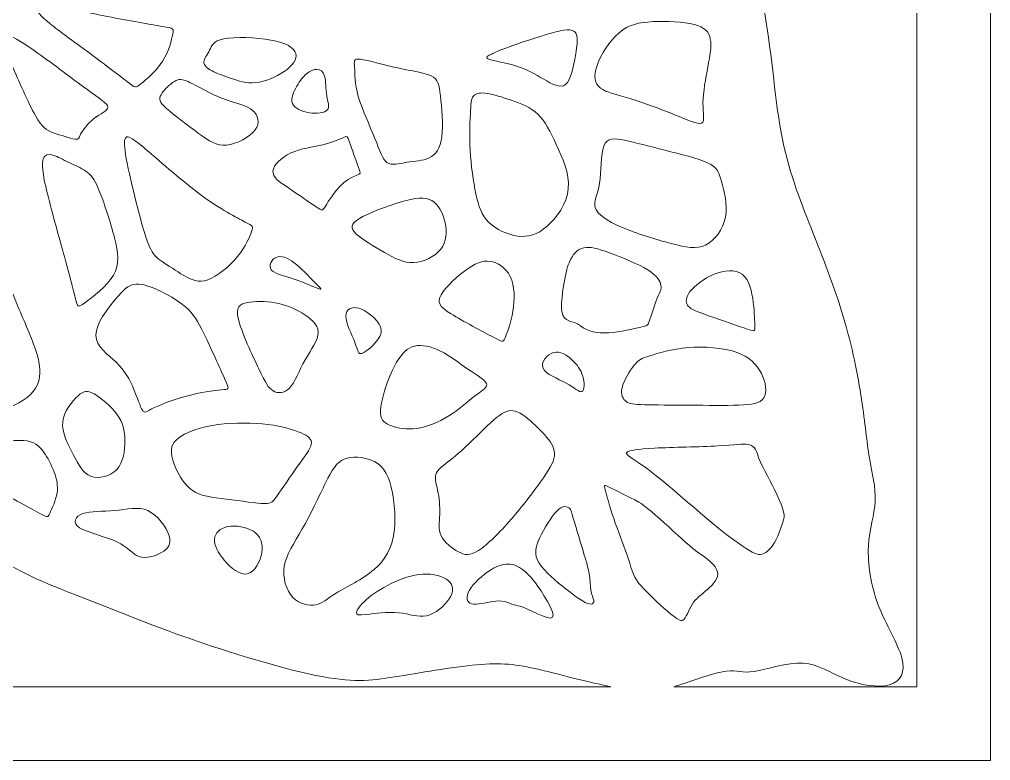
# Model space of a CAD drawing. Header units: millimetres. Extents: x -103 to 197, y -534 to 498.
# Drawn here: x 0.1 to 196.9, y -533.9 to -383.8 of the extents above; entities that cross this region are included whole.
import ezdxf

# ---------------------------------------------------------------- set-up
doc = ezdxf.new("R2010")
doc.units = ezdxf.units.MM
doc.header["$MEASUREMENT"] = 0
doc.layers.add('layer 1', color=7, linetype='Continuous')

msp = doc.modelspace()

# ---------------------------------------------------------------- linework, layer by layer
at = {"layer": 'layer 1', "color": 250, "lineweight": 20}
for points, knots in [([(-103.1085, -233.8631), (-103.1085, -233.8631), (196.8915, -233.8631), (196.8915, -233.8631), (196.8915, -233.8631), (196.8915, -233.8631), (196.8915, -533.8631), (196.8915, -533.8631), (196.8915, -533.8631), (196.8915, -533.8631), (-103.1085, -533.8631), (-103.1085, -533.8631), (-103.1085, -533.8631), (-103.1085, -533.8631), (-103.1085, -233.8631), (-103.1085, -233.8631)], [0, 0, 0, 0, 0.2, 0.2, 0.2, 0.2, 0.4, 0.4, 0.4, 0.4, 0.6, 0.6, 0.6, 0.6, 1, 1, 1, 1]), ([(33.1493, -248.8207), (34.5393, -249.2681), (35.8321, -249.8093), (37.1175, -250.5752), (37.1175, -250.5752), (39.9931, -252.2885), (42.8322, -255.1255), (45.3664, -257.464), (45.3664, -257.464), (47.9007, -259.8023), (50.1301, -261.6424), (54.6725, -264.1821), (54.6725, -264.1821), (59.215, -266.7218), (66.0702, -269.9615), (74.4616, -275.5881), (74.4616, -275.5881), (82.8528, -281.2151), (92.7799, -289.2289), (99.3952, -296.9964), (99.3952, -296.9964), (106.0107, -304.7636), (109.3144, -312.284), (111.592, -318.2977), (111.592, -318.2977), (113.8696, -324.3116), (115.1212, -328.8185), (117.3194, -332.3358), (117.3194, -332.3358), (119.5178, -335.8529), (122.6625, -338.3802), (127.0103, -341.6448), (127.0103, -341.6448), (131.3582, -344.9095), (136.909, -348.9117), (141.2881, -355.4977), (141.2881, -355.4977), (145.6675, -362.0837), (148.8754, -371.2536), (150.7206, -380.4995), (150.7206, -380.4995), (152.5661, -389.7455), (153.0489, -399.0676), (154.4498, -406.6526), (154.4498, -406.6526), (155.8505, -414.2375), (158.1696, -420.0853), (160.5236, -426.0216), (160.5236, -426.0216), (162.8778, -431.9579), (165.267, -437.9828), (167.0514, -443.9685), (167.0514, -443.9685), (168.8357, -449.954), (170.0152, -455.9003), (170.7557, -460.7389), (170.7557, -460.7389), (171.4962, -465.5777), (171.7972, -469.3089), (172.3339, -472.5532), (172.3339, -472.5532), (172.8706, -475.7974), (173.6426, -478.5549), (173.5102, -481.3281), (173.5102, -481.3281), (173.378, -484.1011), (172.3414, -486.8899), (172.1435, -490.4435), (172.1435, -490.4435), (171.946, -493.9971), (172.5869, -498.3154), (174.1385, -502.3633), (174.1385, -502.3633), (175.6904, -506.4112), (178.1524, -510.1889), (178.9127, -513.0514), (178.9127, -513.0514), (179.6729, -515.914), (178.7312, -517.8615), (176.4226, -518.5233), (176.4226, -518.5233), (174.1138, -519.1855), (170.4385, -518.5617), (167.4391, -517.3467), (167.4391, -517.3467), (164.4396, -516.1314), (162.1163, -514.3244), (158.8866, -514.1496), (158.8866, -514.1496), (155.6569, -513.9749), (151.5212, -515.432), (148.9957, -515.8171), (148.9957, -515.8171), (146.4701, -516.202), (145.5548, -515.5147), (143.4051, -515.7672), (143.4051, -515.7672), (141.2557, -516.0197), (137.8717, -517.212), (134.7993, -518.244), (134.7993, -518.244), (134.1033, -518.4778), (133.4233, -518.7033), (132.729, -518.9055), (132.729, -518.9055), (132.729, -518.9055), (181.9339, -518.9055), (181.9339, -518.9055), (181.9339, -518.9055), (181.9339, -518.9055), (181.9339, -248.8207), (181.9339, -248.8207), (181.9339, -248.8207), (181.9339, -248.8207), (33.1493, -248.8207), (33.1493, -248.8207)], [0, 0, 0, 0, 0.03333333, 0.03333333, 0.03333333, 0.03333333, 0.06666667, 0.06666667, 0.06666667, 0.06666667, 0.1, 0.1, 0.1, 0.1, 0.13333333, 0.13333333, 0.13333333, 0.13333333, 0.16666667, 0.16666667, 0.16666667, 0.16666667, 0.2, 0.2, 0.2, 0.2, 0.23333333, 0.23333333, 0.23333333, 0.23333333, 0.26666667, 0.26666667, 0.26666667, 0.26666667, 0.3, 0.3, 0.3, 0.3, 0.33333333, 0.33333333, 0.33333333, 0.33333333, 0.36666667, 0.36666667, 0.36666667, 0.36666667, 0.4, 0.4, 0.4, 0.4, 0.43333333, 0.43333333, 0.43333333, 0.43333333, 0.46666667, 0.46666667, 0.46666667, 0.46666667, 0.5, 0.5, 0.5, 0.5, 0.53333333, 0.53333333, 0.53333333, 0.53333333, 0.56666667, 0.56666667, 0.56666667, 0.56666667, 0.6, 0.6, 0.6, 0.6, 0.63333333, 0.63333333, 0.63333333, 0.63333333, 0.66666667, 0.66666667, 0.66666667, 0.66666667, 0.7, 0.7, 0.7, 0.7, 0.73333333, 0.73333333, 0.73333333, 0.73333333, 0.76666667, 0.76666667, 0.76666667, 0.76666667, 0.8, 0.8, 0.8, 0.8, 0.83333333, 0.83333333, 0.83333333, 0.83333333, 0.86666667, 0.86666667, 0.86666667, 0.86666667, 0.9, 0.9, 0.9, 0.9, 0.93333333, 0.93333333, 0.93333333, 0.93333333, 1, 1, 1, 1]), ([(6.3075, -384.6518), (8.1675, -386.1677), (10.8432, -388.0523), (13.8738, -390.2916), (13.8738, -390.2916), (16.9044, -392.5309), (20.29, -395.125), (21.9826, -396.4219), (21.9826, -396.4219), (23.6753, -397.7189), (23.6753, -397.7189), (24.7216, -396.8454), (24.7216, -396.8454), (25.7679, -395.9718), (27.8604, -394.2247), (29.1487, -392.2056), (29.1487, -392.2056), (30.4371, -390.1863), (30.9212, -387.8951), (31.1632, -386.7494), (31.1632, -386.7494), (31.4052, -385.604), (31.4052, -385.604), (29.0802, -385.2114), (29.0802, -385.2114), (26.7552, -384.8188), (22.105, -384.0337), (18.0012, -383.2076), (18.0012, -383.2076), (13.8973, -382.3816), (10.3396, -381.5144), (7.8238, -381.1134), (7.8238, -381.1134), (5.3079, -380.7123), (3.8339, -380.7773), (3.6189, -381.3833), (3.6189, -381.3833), (3.4038, -381.9893), (4.4478, -383.136), (6.3075, -384.6518)], [0, 0, 0, 0, 0.09090909, 0.09090909, 0.09090909, 0.09090909, 0.18181818, 0.18181818, 0.18181818, 0.18181818, 0.27272727, 0.27272727, 0.27272727, 0.27272727, 0.36363636, 0.36363636, 0.36363636, 0.36363636, 0.45454545, 0.45454545, 0.45454545, 0.45454545, 0.54545455, 0.54545455, 0.54545455, 0.54545455, 0.63636364, 0.63636364, 0.63636364, 0.63636364, 0.72727273, 0.72727273, 0.72727273, 0.72727273, 0.81818182, 0.81818182, 0.81818182, 0.81818182, 1, 1, 1, 1]), ([(99.194, -389.4), (101.3706, -388.6078), (105.1951, -387.3107), (107.8736, -386.5688), (107.8736, -386.5688), (110.5524, -385.8269), (112.0852, -385.6403), (112.7333, -386.3965), (112.7333, -386.3965), (113.3813, -387.1528), (113.1446, -388.8519), (112.769, -391.0796), (112.769, -391.0796), (112.3937, -393.3073), (111.8797, -396.0634), (110.7866, -396.9534), (110.7866, -396.9534), (109.6933, -397.8436), (108.0207, -396.8677), (106.3481, -395.8919), (106.3481, -395.8919), (104.6756, -394.9159), (103.003, -393.9401), (100.8574, -393.257), (100.8574, -393.257), (98.7119, -392.5741), (96.0932, -392.1841), (95.1982, -391.8178), (95.1982, -391.8178), (94.3029, -391.4515), (95.1315, -391.1091), (95.8101, -390.7943), (95.8101, -390.7943), (96.4888, -390.4795), (97.0174, -390.1922), (99.194, -389.4)], [0, 0, 0, 0, 0.1, 0.1, 0.1, 0.1, 0.2, 0.2, 0.2, 0.2, 0.3, 0.3, 0.3, 0.3, 0.4, 0.4, 0.4, 0.4, 0.5, 0.5, 0.5, 0.5, 0.6, 0.6, 0.6, 0.6, 0.7, 0.7, 0.7, 0.7, 0.8, 0.8, 0.8, 0.8, 1, 1, 1, 1]), ([(121.6033, -386.4774), (119.6578, -388.1222), (117.8929, -390.9657), (117.1417, -393.1237), (117.1417, -393.1237), (116.3906, -395.2818), (116.6533, -396.7546), (117.8238, -397.6801), (117.8238, -397.6801), (118.9942, -398.6057), (121.0726, -398.9842), (123.8436, -399.8256), (123.8436, -399.8256), (126.6143, -400.6668), (130.0776, -401.9712), (132.8187, -403.0754), (132.8187, -403.0754), (135.56, -404.1796), (137.5791, -405.0839), (138.3369, -404.7664), (138.3369, -404.7664), (139.0948, -404.4489), (138.5915, -402.9096), (138.6116, -400.7314), (138.6116, -400.7314), (138.6317, -398.5532), (139.1751, -395.7362), (139.6093, -393.3868), (139.6093, -393.3868), (140.0435, -391.0375), (140.3687, -389.1557), (140.1001, -387.7356), (140.1001, -387.7356), (139.8315, -386.3155), (138.9694, -385.3571), (136.8207, -384.8013), (136.8207, -384.8013), (134.6721, -384.2458), (131.2368, -384.0928), (128.456, -384.2396), (128.456, -384.2396), (125.6754, -384.3863), (123.5491, -384.8324), (121.6033, -386.4774)], [0, 0, 0, 0, 0.08333333, 0.08333333, 0.08333333, 0.08333333, 0.16666667, 0.16666667, 0.16666667, 0.16666667, 0.25, 0.25, 0.25, 0.25, 0.33333333, 0.33333333, 0.33333333, 0.33333333, 0.41666667, 0.41666667, 0.41666667, 0.41666667, 0.5, 0.5, 0.5, 0.5, 0.58333333, 0.58333333, 0.58333333, 0.58333333, 0.66666667, 0.66666667, 0.66666667, 0.66666667, 0.75, 0.75, 0.75, 0.75, 0.83333333, 0.83333333, 0.83333333, 0.83333333, 1, 1, 1, 1]), ([(-1.3672, -393.0738), (-0.1667, -396.0337), (1.9011, -400.7076), (3.34, -403.2555), (3.34, -403.2555), (4.7788, -405.8032), (5.5886, -406.2247), (6.9975, -406.7381), (6.9975, -406.7381), (8.4064, -407.2514), (10.4139, -407.8569), (11.3327, -408.0127), (11.3327, -408.0127), (12.2517, -408.1686), (12.0817, -407.8751), (12.5025, -407.0453), (12.5025, -407.0453), (12.9234, -406.2153), (13.935, -404.8491), (15.2074, -403.8705), (15.2074, -403.8705), (16.4798, -402.8921), (18.0132, -402.3013), (18.0081, -401.5457), (18.0081, -401.5457), (18.0031, -400.7901), (16.4598, -399.8697), (13.6842, -397.8686), (13.6842, -397.8686), (10.9089, -395.8676), (6.9014, -392.7859), (3.9148, -390.6572), (3.9148, -390.6572), (0.9282, -388.5286), (-1.0377, -387.3532), (-2.0593, -387.0063), (-2.0593, -387.0063), (-3.0807, -386.6593), (-3.1576, -387.1408), (-3.0293, -388.0045), (-3.0293, -388.0045), (-2.9012, -388.8682), (-2.5677, -390.1139), (-1.3672, -393.0738)], [0, 0, 0, 0, 0.08333333, 0.08333333, 0.08333333, 0.08333333, 0.16666667, 0.16666667, 0.16666667, 0.16666667, 0.25, 0.25, 0.25, 0.25, 0.33333333, 0.33333333, 0.33333333, 0.33333333, 0.41666667, 0.41666667, 0.41666667, 0.41666667, 0.5, 0.5, 0.5, 0.5, 0.58333333, 0.58333333, 0.58333333, 0.58333333, 0.66666667, 0.66666667, 0.66666667, 0.66666667, 0.75, 0.75, 0.75, 0.75, 0.83333333, 0.83333333, 0.83333333, 0.83333333, 1, 1, 1, 1]), ([(41.5383, -387.7263), (43.7761, -387.2912), (48.051, -387.4005), (51.0572, -387.9571), (51.0572, -387.9571), (54.0633, -388.5136), (55.8002, -389.5173), (56.1307, -390.6884), (56.1307, -390.6884), (56.4613, -391.8594), (55.3851, -393.1979), (53.7454, -394.331), (53.7454, -394.331), (52.1057, -395.4642), (49.9026, -396.3919), (47.9969, -396.5838), (47.9969, -396.5838), (46.091, -396.7757), (44.4825, -396.2315), (42.9944, -395.7208), (42.9944, -395.7208), (41.5065, -395.2101), (40.1386, -394.7326), (39.1262, -394.2059), (39.1262, -394.2059), (38.1138, -393.679), (37.4568, -393.1027), (37.4782, -392.4135), (37.4782, -392.4135), (37.4994, -391.7244), (38.1992, -390.9224), (38.6493, -390.0317), (38.6493, -390.0317), (39.0997, -389.1409), (39.3004, -388.1613), (41.5383, -387.7263)], [0, 0, 0, 0, 0.1, 0.1, 0.1, 0.1, 0.2, 0.2, 0.2, 0.2, 0.3, 0.3, 0.3, 0.3, 0.4, 0.4, 0.4, 0.4, 0.5, 0.5, 0.5, 0.5, 0.6, 0.6, 0.6, 0.6, 0.7, 0.7, 0.7, 0.7, 0.8, 0.8, 0.8, 0.8, 1, 1, 1, 1]), ([(68.7582, -399.3668), (69.5098, -402.0051), (71.0974, -405.3335), (72.1311, -407.8725), (72.1311, -407.8725), (73.1648, -410.4115), (73.6444, -412.1613), (74.6214, -412.8016), (74.6214, -412.8016), (75.5985, -413.4418), (77.073, -412.9727), (78.6353, -412.7252), (78.6353, -412.7252), (80.1976, -412.4777), (81.8479, -412.4517), (83.1491, -411.8165), (83.1491, -411.8165), (84.4507, -411.181), (85.4035, -409.9366), (85.7085, -407.5317), (85.7085, -407.5317), (86.0136, -405.1269), (85.6711, -401.5617), (85.4007, -399.2586), (85.4007, -399.2586), (85.1301, -396.9557), (84.9317, -395.9148), (83.5641, -395.2353), (83.5641, -395.2353), (82.1966, -394.5559), (79.6601, -394.2379), (76.7864, -393.6095), (76.7864, -393.6095), (73.9124, -392.9811), (70.7014, -392.0425), (69.2099, -391.8611), (69.2099, -391.8611), (67.7185, -391.6798), (67.9469, -392.2557), (68.019, -393.5178), (68.019, -393.5178), (68.091, -394.7799), (68.0065, -396.7284), (68.7582, -399.3668)], [0, 0, 0, 0, 0.08333333, 0.08333333, 0.08333333, 0.08333333, 0.16666667, 0.16666667, 0.16666667, 0.16666667, 0.25, 0.25, 0.25, 0.25, 0.33333333, 0.33333333, 0.33333333, 0.33333333, 0.41666667, 0.41666667, 0.41666667, 0.41666667, 0.5, 0.5, 0.5, 0.5, 0.58333333, 0.58333333, 0.58333333, 0.58333333, 0.66666667, 0.66666667, 0.66666667, 0.66666667, 0.75, 0.75, 0.75, 0.75, 0.83333333, 0.83333333, 0.83333333, 0.83333333, 1, 1, 1, 1]), ([(61.9495, -395.2651), (62.2257, -396.2659), (62.1623, -397.9292), (62.3633, -399.2468), (62.3633, -399.2468), (62.5645, -400.5644), (63.0303, -401.5364), (62.485, -402.1199), (62.485, -402.1199), (61.9396, -402.7033), (60.3832, -402.8982), (58.8624, -402.6767), (58.8624, -402.6767), (57.3419, -402.4551), (55.8569, -401.8172), (55.441, -400.8023), (55.441, -400.8023), (55.0253, -399.7876), (55.6787, -398.3962), (56.3228, -397.2855), (56.3228, -397.2855), (56.9672, -396.1748), (57.6023, -395.3451), (58.287, -394.7758), (58.287, -394.7758), (58.9718, -394.2063), (59.7063, -393.897), (60.3815, -393.9116), (60.3815, -393.9116), (61.0569, -393.926), (61.673, -394.2644), (61.9495, -395.2651)], [0, 0, 0, 0, 0.11111111, 0.11111111, 0.11111111, 0.11111111, 0.22222222, 0.22222222, 0.22222222, 0.22222222, 0.33333333, 0.33333333, 0.33333333, 0.33333333, 0.44444444, 0.44444444, 0.44444444, 0.44444444, 0.55555556, 0.55555556, 0.55555556, 0.55555556, 0.66666667, 0.66666667, 0.66666667, 0.66666667, 0.77777778, 0.77777778, 0.77777778, 0.77777778, 1, 1, 1, 1]), ([(38.5224, -398.5588), (37.0171, -397.8017), (35.4266, -396.8979), (34.288, -396.3904), (34.288, -396.3904), (33.1492, -395.8826), (32.4623, -395.7712), (31.5073, -396.335), (31.5073, -396.335), (30.5524, -396.8986), (29.3298, -398.1373), (28.8001, -399.0309), (28.8001, -399.0309), (28.2707, -399.9243), (28.4344, -400.4725), (29.9303, -401.8134), (29.9303, -401.8134), (31.4264, -403.1545), (34.2544, -405.2885), (36.402, -406.8543), (36.402, -406.8543), (38.5496, -408.4201), (40.0166, -409.4181), (42.0809, -409.2208), (42.0809, -409.2208), (44.1453, -409.0236), (46.807, -407.6313), (47.8862, -406.1655), (47.8862, -406.1655), (48.9656, -404.6997), (48.4622, -403.1603), (47.3622, -402.2099), (47.3622, -402.2099), (46.2621, -401.2595), (44.5654, -400.8979), (43.0067, -400.4121), (43.0067, -400.4121), (41.4482, -399.9263), (40.0277, -399.3159), (38.5224, -398.5588)], [0, 0, 0, 0, 0.09090909, 0.09090909, 0.09090909, 0.09090909, 0.18181818, 0.18181818, 0.18181818, 0.18181818, 0.27272727, 0.27272727, 0.27272727, 0.27272727, 0.36363636, 0.36363636, 0.36363636, 0.36363636, 0.45454545, 0.45454545, 0.45454545, 0.45454545, 0.54545455, 0.54545455, 0.54545455, 0.54545455, 0.63636364, 0.63636364, 0.63636364, 0.63636364, 0.72727273, 0.72727273, 0.72727273, 0.72727273, 0.81818182, 0.81818182, 0.81818182, 0.81818182, 1, 1, 1, 1]), ([(91.5161, -402.2539), (91.4055, -404.1359), (91.267, -407.1636), (91.4338, -410.2858), (91.4338, -410.2858), (91.6007, -413.408), (92.0727, -416.6246), (92.613, -419.1354), (92.613, -419.1354), (93.1535, -421.6461), (93.7622, -423.4514), (95.2139, -424.8838), (95.2139, -424.8838), (96.6658, -426.3161), (98.9608, -427.3755), (101.051, -427.649), (101.051, -427.649), (103.1413, -427.9222), (105.0269, -427.4093), (107.0019, -425.7035), (107.0019, -425.7035), (108.977, -423.9978), (111.0414, -421.0994), (111.3297, -418.0441), (111.3297, -418.0441), (111.618, -414.9887), (110.13, -411.7768), (108.8938, -409.1323), (108.8938, -409.1323), (107.6576, -406.4879), (106.6736, -404.4112), (105.1745, -402.9955), (105.1745, -402.9955), (103.6757, -401.5796), (101.6624, -400.8248), (99.7957, -400.1696), (99.7957, -400.1696), (97.929, -399.5146), (96.2091, -398.9594), (94.8997, -398.7643), (94.8997, -398.7643), (93.5902, -398.5693), (92.6917, -398.7345), (92.2008, -399.1852), (92.2008, -399.1852), (91.7101, -399.6359), (91.6269, -400.372), (91.5161, -402.2539)], [0, 0, 0, 0, 0.07692308, 0.07692308, 0.07692308, 0.07692308, 0.15384615, 0.15384615, 0.15384615, 0.15384615, 0.23076923, 0.23076923, 0.23076923, 0.23076923, 0.30769231, 0.30769231, 0.30769231, 0.30769231, 0.38461538, 0.38461538, 0.38461538, 0.38461538, 0.46153846, 0.46153846, 0.46153846, 0.46153846, 0.53846154, 0.53846154, 0.53846154, 0.53846154, 0.61538462, 0.61538462, 0.61538462, 0.61538462, 0.69230769, 0.69230769, 0.69230769, 0.69230769, 0.76923077, 0.76923077, 0.76923077, 0.76923077, 0.84615385, 0.84615385, 0.84615385, 0.84615385, 1, 1, 1, 1]), ([(25.2163, -409.6595), (27.9209, -411.8875), (32.6904, -416.2154), (36.7507, -419.2279), (36.7507, -419.2279), (40.811, -422.2404), (44.1622, -423.9376), (45.8468, -424.8083), (45.8468, -424.8083), (47.5311, -425.6791), (47.5487, -425.7234), (47.1512, -426.7471), (47.1512, -426.7471), (46.7535, -427.7707), (45.9411, -429.7738), (44.3033, -431.7897), (44.3033, -431.7897), (42.6656, -433.8058), (40.2028, -435.8349), (38.2759, -436.5138), (38.2759, -436.5138), (36.3488, -437.1928), (34.958, -436.5217), (33.4235, -435.6233), (33.4235, -435.6233), (31.8888, -434.7251), (30.2105, -433.5996), (29.0368, -432.8014), (29.0368, -432.8014), (27.8633, -432.0032), (27.1942, -431.532), (26.4182, -429.7101), (26.4182, -429.7101), (25.6422, -427.8881), (24.759, -424.7155), (23.8996, -421.3324), (23.8996, -421.3324), (23.0402, -417.9494), (22.2043, -414.356), (21.7636, -411.9616), (21.7636, -411.9616), (21.323, -409.5671), (21.2774, -408.3714), (21.5745, -407.8374), (21.5745, -407.8374), (21.8716, -407.3036), (22.5115, -407.4315), (25.2163, -409.6595)], [0, 0, 0, 0, 0.07692308, 0.07692308, 0.07692308, 0.07692308, 0.15384615, 0.15384615, 0.15384615, 0.15384615, 0.23076923, 0.23076923, 0.23076923, 0.23076923, 0.30769231, 0.30769231, 0.30769231, 0.30769231, 0.38461538, 0.38461538, 0.38461538, 0.38461538, 0.46153846, 0.46153846, 0.46153846, 0.46153846, 0.53846154, 0.53846154, 0.53846154, 0.53846154, 0.61538462, 0.61538462, 0.61538462, 0.61538462, 0.69230769, 0.69230769, 0.69230769, 0.69230769, 0.76923077, 0.76923077, 0.76923077, 0.76923077, 0.84615385, 0.84615385, 0.84615385, 0.84615385, 1, 1, 1, 1]), ([(55.1124, -410.8143), (57.1101, -409.9086), (59.5767, -409.6453), (61.5593, -409.174), (61.5593, -409.174), (63.5417, -408.7027), (65.0401, -408.0233), (65.7891, -407.6836), (65.7891, -407.6836), (66.5381, -407.3439), (66.5381, -407.3439), (66.9919, -408.6231), (66.9919, -408.6231), (67.4457, -409.9022), (68.3528, -412.4603), (68.8065, -413.7395), (68.8065, -413.7395), (69.2602, -415.0187), (69.2602, -415.0187), (68.5876, -415.281), (68.5876, -415.281), (67.915, -415.5433), (66.5695, -416.0677), (65.2763, -417.3314), (65.2763, -417.3314), (63.9828, -418.595), (62.7415, -420.5976), (62.1209, -421.5989), (62.1209, -421.5989), (61.5003, -422.6002), (61.5003, -422.6002), (60.2534, -421.752), (60.2534, -421.752), (59.0064, -420.9039), (56.5125, -419.2075), (54.6053, -417.9103), (54.6053, -417.9103), (52.6984, -416.6131), (51.3779, -415.7152), (51.4822, -414.4919), (51.4822, -414.4919), (51.5863, -413.2686), (53.115, -411.7203), (55.1124, -410.8143)], [0, 0, 0, 0, 0.08333333, 0.08333333, 0.08333333, 0.08333333, 0.16666667, 0.16666667, 0.16666667, 0.16666667, 0.25, 0.25, 0.25, 0.25, 0.33333333, 0.33333333, 0.33333333, 0.33333333, 0.41666667, 0.41666667, 0.41666667, 0.41666667, 0.5, 0.5, 0.5, 0.5, 0.58333333, 0.58333333, 0.58333333, 0.58333333, 0.66666667, 0.66666667, 0.66666667, 0.66666667, 0.75, 0.75, 0.75, 0.75, 0.83333333, 0.83333333, 0.83333333, 0.83333333, 1, 1, 1, 1]), ([(118.5417, -409.4187), (117.8997, -411.1091), (118.0485, -414.5911), (117.6552, -416.9765), (117.6552, -416.9765), (117.2621, -419.3619), (116.327, -420.6508), (116.7894, -421.9519), (116.7894, -421.9519), (117.2517, -423.2532), (119.112, -424.5669), (122.0819, -425.8431), (122.0819, -425.8431), (125.0519, -427.1191), (129.1319, -428.3575), (132.1876, -429.1743), (132.1876, -429.1743), (135.2433, -429.9911), (137.2748, -430.3861), (139.1372, -429.4773), (139.1372, -429.4773), (140.9998, -428.5686), (142.6935, -426.3563), (143.169, -423.8408), (143.169, -423.8408), (143.6447, -421.3254), (142.9021, -418.5072), (142.3609, -416.6024), (142.3609, -416.6024), (141.8199, -414.6977), (141.4803, -413.7065), (139.5406, -412.7996), (139.5406, -412.7996), (137.6008, -411.8925), (134.0605, -411.0698), (130.8788, -410.2723), (130.8788, -410.2723), (127.6968, -409.4747), (124.8729, -408.7025), (122.7445, -408.266), (122.7445, -408.266), (120.6164, -407.8293), (119.1837, -407.7283), (118.5417, -409.4187)], [0, 0, 0, 0, 0.08333333, 0.08333333, 0.08333333, 0.08333333, 0.16666667, 0.16666667, 0.16666667, 0.16666667, 0.25, 0.25, 0.25, 0.25, 0.33333333, 0.33333333, 0.33333333, 0.33333333, 0.41666667, 0.41666667, 0.41666667, 0.41666667, 0.5, 0.5, 0.5, 0.5, 0.58333333, 0.58333333, 0.58333333, 0.58333333, 0.66666667, 0.66666667, 0.66666667, 0.66666667, 0.75, 0.75, 0.75, 0.75, 0.83333333, 0.83333333, 0.83333333, 0.83333333, 1, 1, 1, 1]), ([(5.1489, -416.3263), (5.7794, -419.5374), (7.3003, -424.8587), (8.5811, -429.5069), (8.5811, -429.5069), (9.862, -434.1552), (10.9029, -438.1307), (11.4086, -440.1489), (11.4086, -440.1489), (11.9144, -442.167), (11.8849, -442.2279), (13.3599, -441.1526), (13.3599, -441.1526), (14.8353, -440.0775), (17.815, -437.8662), (19.1418, -435.6063), (19.1418, -435.6063), (20.4685, -433.3464), (20.1422, -431.0378), (19.3675, -428.0038), (19.3675, -428.0038), (18.5929, -424.9695), (17.3697, -421.2097), (16.4299, -418.8396), (16.4299, -418.8396), (15.4898, -416.4695), (14.8333, -415.4891), (13.9005, -414.7574), (13.9005, -414.7574), (12.9676, -414.0259), (11.7584, -413.5432), (10.5698, -412.9773), (10.5698, -412.9773), (9.3814, -412.4115), (8.2135, -411.7627), (7.2948, -411.4047), (7.2948, -411.4047), (6.3762, -411.0468), (5.7069, -410.9796), (5.2424, -411.4968), (5.2424, -411.4968), (4.7779, -412.0138), (4.5183, -413.1152), (5.1489, -416.3263)], [0, 0, 0, 0, 0.08333333, 0.08333333, 0.08333333, 0.08333333, 0.16666667, 0.16666667, 0.16666667, 0.16666667, 0.25, 0.25, 0.25, 0.25, 0.33333333, 0.33333333, 0.33333333, 0.33333333, 0.41666667, 0.41666667, 0.41666667, 0.41666667, 0.5, 0.5, 0.5, 0.5, 0.58333333, 0.58333333, 0.58333333, 0.58333333, 0.66666667, 0.66666667, 0.66666667, 0.66666667, 0.75, 0.75, 0.75, 0.75, 0.83333333, 0.83333333, 0.83333333, 0.83333333, 1, 1, 1, 1]), ([(69.027, -424.0882), (70.9132, -422.9692), (74.6378, -421.5558), (77.4723, -420.7339), (77.4723, -420.7339), (80.3066, -419.912), (82.2507, -419.6814), (83.6621, -420.4715), (83.6621, -420.4715), (85.0734, -421.2617), (85.9524, -423.0728), (86.3495, -424.9524), (86.3495, -424.9524), (86.7468, -426.8321), (86.6623, -428.7805), (85.4743, -430.3098), (85.4743, -430.3098), (84.2865, -431.8392), (81.9951, -432.9495), (79.966, -433.0333), (79.966, -433.0333), (77.9369, -433.1172), (76.1705, -432.1743), (74.0608, -430.9738), (74.0608, -430.9738), (71.951, -429.7732), (69.4979, -428.3151), (68.2952, -427.1735), (68.2952, -427.1735), (67.0928, -426.0321), (67.1407, -425.2072), (69.027, -424.0882)], [0, 0, 0, 0, 0.11111111, 0.11111111, 0.11111111, 0.11111111, 0.22222222, 0.22222222, 0.22222222, 0.22222222, 0.33333333, 0.33333333, 0.33333333, 0.33333333, 0.44444444, 0.44444444, 0.44444444, 0.44444444, 0.55555556, 0.55555556, 0.55555556, 0.55555556, 0.66666667, 0.66666667, 0.66666667, 0.66666667, 0.77777778, 0.77777778, 0.77777778, 0.77777778, 1, 1, 1, 1]), ([(119.92, -518.9055), (115.4438, -518.0217), (110.2773, -516.6118), (106.4092, -515.6751), (106.4092, -515.6751), (101.3133, -514.4412), (98.4715, -514.0288), (93.691, -514.4005), (93.691, -514.4005), (88.9105, -514.7722), (82.1912, -515.9279), (77.0636, -516.7753), (77.0636, -516.7753), (71.936, -517.6226), (68.4002, -518.1616), (61.4604, -516.8705), (61.4604, -516.8705), (54.5209, -515.5793), (44.1772, -512.4581), (36.1174, -509.6936), (36.1174, -509.6936), (28.0578, -506.9288), (22.2821, -504.5207), (15.8193, -502.0012), (15.8193, -502.0012), (9.3567, -499.4817), (2.2069, -496.8509), (-2.4935, -493.9124), (-2.4935, -493.9124), (-7.194, -490.9738), (-9.4454, -487.7278), (-14.0871, -484.6678), (-14.0871, -484.6678), (-18.7286, -481.6076), (-25.7606, -478.7333), (-31.7701, -475.1955), (-31.7701, -475.1955), (-37.7794, -471.6581), (-42.7662, -467.4574), (-47.473, -464.7735), (-47.473, -464.7735), (-52.1796, -462.0896), (-56.6061, -460.9228), (-61.4309, -458.8865), (-61.4309, -458.8865), (-66.2557, -456.8501), (-71.479, -453.9444), (-75.8728, -449.8881), (-75.8728, -449.8881), (-80.2666, -445.8318), (-83.8312, -440.6249), (-85.3535, -436.5161), (-85.3535, -436.5161), (-86.8757, -432.4073), (-86.3556, -429.3968), (-87.0447, -425.9032), (-87.0447, -425.9032), (-87.294, -424.6393), (-87.7016, -423.3121), (-88.1509, -421.9405), (-88.1509, -421.9405), (-88.1509, -421.9405), (-88.1509, -517.6397), (-88.1509, -517.6397), (-88.1509, -517.6397), (-88.1509, -518.3359), (-87.5813, -518.9055), (-86.8852, -518.9055), (-86.8852, -518.9055), (-86.8852, -518.9055), (119.92, -518.9055), (119.92, -518.9055)], [0, 0, 0, 0, 0.05263158, 0.05263158, 0.05263158, 0.05263158, 0.10526316, 0.10526316, 0.10526316, 0.10526316, 0.15789474, 0.15789474, 0.15789474, 0.15789474, 0.21052632, 0.21052632, 0.21052632, 0.21052632, 0.26315789, 0.26315789, 0.26315789, 0.26315789, 0.31578947, 0.31578947, 0.31578947, 0.31578947, 0.36842105, 0.36842105, 0.36842105, 0.36842105, 0.42105263, 0.42105263, 0.42105263, 0.42105263, 0.47368421, 0.47368421, 0.47368421, 0.47368421, 0.52631579, 0.52631579, 0.52631579, 0.52631579, 0.57894737, 0.57894737, 0.57894737, 0.57894737, 0.63157895, 0.63157895, 0.63157895, 0.63157895, 0.68421053, 0.68421053, 0.68421053, 0.68421053, 0.73684211, 0.73684211, 0.73684211, 0.73684211, 0.78947368, 0.78947368, 0.78947368, 0.78947368, 0.84210526, 0.84210526, 0.84210526, 0.84210526, 0.89473684, 0.89473684, 0.89473684, 0.89473684, 1, 1, 1, 1]), ([(110.0324, -442.9385), (109.6621, -440.5192), (110.7255, -434.8935), (111.4734, -433.0647), (111.4734, -433.0647), (112.2212, -431.236), (113.1853, -430.2905), (114.4452, -430.0232), (114.4452, -430.0232), (115.7052, -429.756), (117.261, -430.1672), (119.6999, -431.0496), (119.6999, -431.0496), (122.139, -431.9323), (125.4612, -433.2861), (127.4212, -434.5142), (127.4212, -434.5142), (129.3811, -435.7422), (129.9789, -436.8445), (130.1042, -437.6333), (130.1042, -437.6333), (130.2297, -438.4223), (129.8826, -438.898), (129.3615, -440.2176), (129.3615, -440.2176), (128.8403, -441.5373), (128.1449, -443.7011), (127.7884, -444.7607), (127.7884, -444.7607), (127.432, -445.8204), (127.4145, -445.7761), (126.0135, -446.093), (126.0135, -446.093), (124.6126, -446.41), (121.8281, -447.0879), (119.5086, -447.249), (119.5086, -447.249), (117.1887, -447.41), (115.3335, -447.0538), (113.7698, -445.8124), (113.7698, -445.8124), (112.2063, -444.5708), (110.4025, -445.3578), (110.0324, -442.9385)], [0, 0, 0, 0, 0.08333333, 0.08333333, 0.08333333, 0.08333333, 0.16666667, 0.16666667, 0.16666667, 0.16666667, 0.25, 0.25, 0.25, 0.25, 0.33333333, 0.33333333, 0.33333333, 0.33333333, 0.41666667, 0.41666667, 0.41666667, 0.41666667, 0.5, 0.5, 0.5, 0.5, 0.58333333, 0.58333333, 0.58333333, 0.58333333, 0.66666667, 0.66666667, 0.66666667, 0.66666667, 0.75, 0.75, 0.75, 0.75, 0.83333333, 0.83333333, 0.83333333, 0.83333333, 1, 1, 1, 1]), ([(51.1222, -434.4617), (50.5359, -433.6585), (51.1539, -432.3805), (52.1144, -431.9661), (52.1144, -431.9661), (53.0751, -431.5519), (54.3784, -432.0017), (55.7924, -433.0687), (55.7924, -433.0687), (57.2064, -434.1355), (58.7314, -435.8199), (59.8459, -436.9419), (59.8459, -436.9419), (60.9603, -438.0638), (61.6643, -438.6237), (60.8367, -438.3599), (60.8367, -438.3599), (60.0089, -438.0962), (57.6493, -437.0089), (55.5744, -436.301), (55.5744, -436.301), (53.4993, -435.5932), (51.7085, -435.2648), (51.1222, -434.4617)], [0, 0, 0, 0, 0.14285714, 0.14285714, 0.14285714, 0.14285714, 0.28571429, 0.28571429, 0.28571429, 0.28571429, 0.42857143, 0.42857143, 0.42857143, 0.42857143, 0.57142857, 0.57142857, 0.57142857, 0.57142857, 0.71428571, 0.71428571, 0.71428571, 0.71428571, 1, 1, 1, 1]), ([(85.5391, -439.5267), (86.4864, -437.9306), (89.0318, -435.5696), (91.0359, -434.2071), (91.0359, -434.2071), (93.0399, -432.8447), (94.5024, -432.4807), (96.0346, -432.9002), (96.0346, -432.9002), (97.5669, -433.3195), (99.1687, -434.5224), (99.874, -436.5711), (99.874, -436.5711), (100.5794, -438.6199), (100.3882, -441.5148), (99.9422, -443.7673), (99.9422, -443.7673), (99.4964, -446.0198), (98.7958, -447.63), (98.4366, -448.4128), (98.4366, -448.4128), (98.0775, -449.1957), (98.0601, -449.1515), (96.0264, -448.0755), (96.0264, -448.0755), (93.9931, -446.9995), (89.9434, -444.8922), (87.5931, -443.423), (87.5931, -443.423), (85.2429, -441.9537), (84.5918, -441.1227), (85.5391, -439.5267)], [0, 0, 0, 0, 0.11111111, 0.11111111, 0.11111111, 0.11111111, 0.22222222, 0.22222222, 0.22222222, 0.22222222, 0.33333333, 0.33333333, 0.33333333, 0.33333333, 0.44444444, 0.44444444, 0.44444444, 0.44444444, 0.55555556, 0.55555556, 0.55555556, 0.55555556, 0.66666667, 0.66666667, 0.66666667, 0.66666667, 0.77777778, 0.77777778, 0.77777778, 0.77777778, 1, 1, 1, 1]), ([(136.3512, -438.4618), (137.4713, -437.234), (139.5753, -435.7859), (141.6607, -435.1015), (141.6607, -435.1015), (143.7462, -434.4173), (145.8132, -434.4968), (147.0476, -435.8541), (147.0476, -435.8541), (148.2824, -437.2116), (148.6847, -439.8468), (148.8908, -441.9201), (148.8908, -441.9201), (149.0969, -443.9933), (149.1071, -445.5045), (149.112, -446.26), (149.112, -446.26), (149.1171, -447.0157), (149.1171, -447.0157), (147.0743, -446.3216), (147.0743, -446.3216), (145.0314, -445.6278), (140.9457, -444.2398), (138.5861, -443.3545), (138.5861, -443.3545), (136.2264, -442.4693), (135.5926, -442.0867), (135.3438, -441.3917), (135.3438, -441.3917), (135.095, -440.6968), (135.2312, -439.6896), (136.3512, -438.4618)], [0, 0, 0, 0, 0.11111111, 0.11111111, 0.11111111, 0.11111111, 0.22222222, 0.22222222, 0.22222222, 0.22222222, 0.33333333, 0.33333333, 0.33333333, 0.33333333, 0.44444444, 0.44444444, 0.44444444, 0.44444444, 0.55555556, 0.55555556, 0.55555556, 0.55555556, 0.66666667, 0.66666667, 0.66666667, 0.66666667, 0.77777778, 0.77777778, 0.77777778, 0.77777778, 1, 1, 1, 1]), ([(-15.9573, -448.8066), (-14.6801, -446.2865), (-12.439, -443.0228), (-10.0784, -440.3985), (-10.0784, -440.3985), (-7.7176, -437.7743), (-5.2373, -435.7895), (-3.7781, -435.7551), (-3.7781, -435.7551), (-2.3186, -435.7204), (-1.8803, -437.6362), (-0.8324, -440.3469), (-0.8324, -440.3469), (0.216, -443.0575), (1.8738, -446.5631), (2.9715, -449.5339), (2.9715, -449.5339), (4.0695, -452.5047), (4.6069, -454.9408), (4.026, -456.9884), (4.026, -456.9884), (3.4455, -459.0359), (1.7464, -460.6949), (-0.9856, -461.91), (-0.9856, -461.91), (-3.7175, -463.125), (-7.4825, -463.8963), (-10.5625, -463.6938), (-10.5625, -463.6938), (-13.6423, -463.4917), (-16.0368, -462.3156), (-17.5951, -461.4257), (-17.5951, -461.4257), (-19.1531, -460.5359), (-19.8748, -459.9316), (-19.7798, -458.8884), (-19.7798, -458.8884), (-19.6846, -457.845), (-18.7727, -456.3625), (-18.1601, -454.7329), (-18.1601, -454.7329), (-17.5475, -453.1034), (-17.2344, -451.3268), (-15.9573, -448.8066)], [0, 0, 0, 0, 0.08333333, 0.08333333, 0.08333333, 0.08333333, 0.16666667, 0.16666667, 0.16666667, 0.16666667, 0.25, 0.25, 0.25, 0.25, 0.33333333, 0.33333333, 0.33333333, 0.33333333, 0.41666667, 0.41666667, 0.41666667, 0.41666667, 0.5, 0.5, 0.5, 0.5, 0.58333333, 0.58333333, 0.58333333, 0.58333333, 0.66666667, 0.66666667, 0.66666667, 0.66666667, 0.75, 0.75, 0.75, 0.75, 0.83333333, 0.83333333, 0.83333333, 0.83333333, 1, 1, 1, 1]), ([(15.5965, -447.7363), (15.564, -445.4252), (17.9397, -442.3666), (19.5802, -440.4252), (19.5802, -440.4252), (21.2208, -438.484), (22.1261, -437.66), (23.3243, -437.4398), (23.3243, -437.4398), (24.5225, -437.2196), (26.0137, -437.6031), (27.9359, -438.4657), (27.9359, -438.4657), (29.8583, -439.3285), (32.2115, -440.6703), (33.7956, -442.0307), (33.7956, -442.0307), (35.3796, -443.3912), (36.1943, -444.7705), (37.5302, -447.5312), (37.5302, -447.5312), (38.8658, -450.2919), (40.7229, -454.4342), (41.6835, -456.5194), (41.6835, -456.5194), (42.6445, -458.6043), (42.709, -458.6321), (41.499, -458.7555), (41.499, -458.7555), (40.2892, -458.8789), (37.805, -459.0977), (35.0206, -459.7759), (35.0206, -459.7759), (32.2363, -460.4541), (29.1522, -461.5912), (27.46, -462.3894), (27.46, -462.3894), (25.7679, -463.1876), (25.4679, -463.6467), (25.0282, -462.9433), (25.0282, -462.9433), (24.5885, -462.2398), (24.0094, -460.374), (23.2331, -458.5519), (23.2331, -458.5519), (22.4572, -456.73), (21.4843, -454.9521), (19.7772, -453.2815), (19.7772, -453.2815), (18.0703, -451.6109), (15.6293, -450.0476), (15.5965, -447.7363)], [0, 0, 0, 0, 0.07142857, 0.07142857, 0.07142857, 0.07142857, 0.14285714, 0.14285714, 0.14285714, 0.14285714, 0.21428571, 0.21428571, 0.21428571, 0.21428571, 0.28571429, 0.28571429, 0.28571429, 0.28571429, 0.35714286, 0.35714286, 0.35714286, 0.35714286, 0.42857143, 0.42857143, 0.42857143, 0.42857143, 0.5, 0.5, 0.5, 0.5, 0.57142857, 0.57142857, 0.57142857, 0.57142857, 0.64285714, 0.64285714, 0.64285714, 0.64285714, 0.71428571, 0.71428571, 0.71428571, 0.71428571, 0.78571429, 0.78571429, 0.78571429, 0.78571429, 0.85714286, 0.85714286, 0.85714286, 0.85714286, 1, 1, 1, 1]), ([(44.4898, -444.5489), (45.1123, -447.1319), (47.2565, -451.7283), (48.6188, -454.5555), (48.6188, -454.5555), (49.9809, -457.3827), (50.561, -458.4407), (51.503, -458.9923), (51.503, -458.9923), (52.4449, -459.544), (53.7484, -459.5896), (54.8391, -458.4227), (54.8391, -458.4227), (55.9298, -457.2558), (56.8073, -454.8764), (57.996, -452.741), (57.996, -452.741), (59.1846, -450.6055), (60.6843, -448.7138), (60.639, -447.114), (60.639, -447.114), (60.5938, -445.5143), (59.0039, -444.2064), (57.3225, -443.2082), (57.3225, -443.2082), (55.6411, -442.2102), (53.8685, -441.522), (51.9105, -441.1769), (51.9105, -441.1769), (49.9524, -440.8317), (47.809, -440.8296), (46.2876, -441.1132), (46.2876, -441.1132), (44.7664, -441.3968), (43.8673, -441.9661), (44.4898, -444.5489)], [0, 0, 0, 0, 0.1, 0.1, 0.1, 0.1, 0.2, 0.2, 0.2, 0.2, 0.3, 0.3, 0.3, 0.3, 0.4, 0.4, 0.4, 0.4, 0.5, 0.5, 0.5, 0.5, 0.6, 0.6, 0.6, 0.6, 0.7, 0.7, 0.7, 0.7, 0.8, 0.8, 0.8, 0.8, 1, 1, 1, 1]), ([(66.2302, -443.8565), (66.2374, -445.2929), (67.4857, -447.6301), (68.0947, -449.2333), (68.0947, -449.2333), (68.7035, -450.8363), (68.6733, -451.7053), (69.5191, -451.4074), (69.5191, -451.4074), (70.3651, -451.1093), (72.0872, -449.6441), (72.8903, -448.427), (72.8903, -448.427), (73.6932, -447.21), (73.5769, -446.2413), (72.7235, -445.1029), (72.7235, -445.1029), (71.8705, -443.9644), (70.2805, -442.6565), (68.8687, -442.2704), (68.8687, -442.2704), (67.4568, -441.8843), (66.223, -442.42), (66.2302, -443.8565)], [0, 0, 0, 0, 0.14285714, 0.14285714, 0.14285714, 0.14285714, 0.28571429, 0.28571429, 0.28571429, 0.28571429, 0.42857143, 0.42857143, 0.42857143, 0.42857143, 0.57142857, 0.57142857, 0.57142857, 0.57142857, 0.71428571, 0.71428571, 0.71428571, 0.71428571, 1, 1, 1, 1]), ([(74.6303, -457.4072), (75.3401, -455.4152), (76.0169, -454.0154), (76.8492, -452.7374), (76.8492, -452.7374), (77.6816, -451.4597), (78.6696, -450.3037), (80.1321, -449.9399), (80.1321, -449.9399), (81.5948, -449.5759), (83.5322, -450.0041), (85.4338, -450.9498), (85.4338, -450.9498), (87.3354, -451.8956), (89.2013, -453.3586), (90.9704, -454.5781), (90.9704, -454.5781), (92.7394, -455.7977), (94.412, -456.7738), (94.7341, -457.5185), (94.7341, -457.5185), (95.0565, -458.2634), (94.0283, -458.777), (92.5705, -459.8966), (92.5705, -459.8966), (91.113, -461.0161), (89.226, -462.7412), (87.1017, -464.0704), (87.1017, -464.0704), (84.9773, -465.3997), (82.6155, -466.3328), (80.5863, -466.6185), (80.5863, -466.6185), (78.5571, -466.9044), (76.8604, -466.543), (75.5572, -466.0933), (75.5572, -466.0933), (74.254, -465.6436), (73.3444, -465.1057), (73.2609, -463.5447), (73.2609, -463.5447), (73.1776, -461.9836), (73.9204, -459.3992), (74.6303, -457.4072)], [0, 0, 0, 0, 0.08333333, 0.08333333, 0.08333333, 0.08333333, 0.16666667, 0.16666667, 0.16666667, 0.16666667, 0.25, 0.25, 0.25, 0.25, 0.33333333, 0.33333333, 0.33333333, 0.33333333, 0.41666667, 0.41666667, 0.41666667, 0.41666667, 0.5, 0.5, 0.5, 0.5, 0.58333333, 0.58333333, 0.58333333, 0.58333333, 0.66666667, 0.66666667, 0.66666667, 0.66666667, 0.75, 0.75, 0.75, 0.75, 0.83333333, 0.83333333, 0.83333333, 0.83333333, 1, 1, 1, 1]), ([(127.8301, -451.8906), (129.5161, -451.347), (132.2946, -450.5195), (135.5863, -450.2432), (135.5863, -450.2432), (138.8783, -449.967), (142.6832, -450.2418), (145.3542, -451.169), (145.3542, -451.169), (148.025, -452.096), (149.5619, -453.6753), (150.4642, -455.478), (150.4642, -455.478), (151.3665, -457.2805), (151.6344, -459.3069), (150.9313, -460.4382), (150.9313, -460.4382), (150.2283, -461.5694), (148.5545, -461.8058), (145.8588, -461.8972), (145.8588, -461.8972), (143.1634, -461.9885), (139.4462, -461.9351), (135.8728, -461.9067), (135.8728, -461.9067), (132.2996, -461.8783), (128.8701, -461.8748), (126.7326, -461.82), (126.7326, -461.82), (124.5951, -461.7654), (123.7496, -461.6593), (123.0719, -461.166), (123.0719, -461.166), (122.3942, -460.6727), (121.8844, -459.7921), (122.2264, -458.3588), (122.2264, -458.3588), (122.5687, -456.9254), (123.7629, -454.9393), (124.6567, -453.8165), (124.6567, -453.8165), (125.5507, -452.6938), (126.1442, -452.4342), (127.8301, -451.8906)], [0, 0, 0, 0, 0.08333333, 0.08333333, 0.08333333, 0.08333333, 0.16666667, 0.16666667, 0.16666667, 0.16666667, 0.25, 0.25, 0.25, 0.25, 0.33333333, 0.33333333, 0.33333333, 0.33333333, 0.41666667, 0.41666667, 0.41666667, 0.41666667, 0.5, 0.5, 0.5, 0.5, 0.58333333, 0.58333333, 0.58333333, 0.58333333, 0.66666667, 0.66666667, 0.66666667, 0.66666667, 0.75, 0.75, 0.75, 0.75, 0.83333333, 0.83333333, 0.83333333, 0.83333333, 1, 1, 1, 1]), ([(106.1992, -454.4127), (106.7381, -455.6366), (109.1683, -456.4969), (110.879, -457.4341), (110.879, -457.4341), (112.5898, -458.3712), (113.5811, -459.3853), (114.0952, -459.1284), (114.0952, -459.1284), (114.6093, -458.8716), (114.6462, -457.3439), (114.2632, -456.0399), (114.2632, -456.0399), (113.8799, -454.7358), (113.0767, -453.6556), (112.0235, -452.6885), (112.0235, -452.6885), (110.9706, -451.7216), (109.668, -450.8679), (108.3403, -451.2345), (108.3403, -451.2345), (107.0127, -451.6015), (105.6603, -453.1888), (106.1992, -454.4127)], [0, 0, 0, 0, 0.14285714, 0.14285714, 0.14285714, 0.14285714, 0.28571429, 0.28571429, 0.28571429, 0.28571429, 0.42857143, 0.42857143, 0.42857143, 0.42857143, 0.57142857, 0.57142857, 0.57142857, 0.57142857, 0.71428571, 0.71428571, 0.71428571, 0.71428571, 1, 1, 1, 1]), ([(12.0155, -459.9799), (10.8251, -461.0306), (9.108, -463.0492), (8.8825, -465.2494), (8.8825, -465.2494), (8.6567, -467.4495), (9.9226, -469.831), (11.0096, -471.8967), (11.0096, -471.8967), (12.0967, -473.9626), (13.0049, -475.7127), (14.6073, -476.3093), (14.6073, -476.3093), (16.21, -476.906), (18.5067, -476.3491), (19.8325, -474.8974), (19.8325, -474.8974), (21.1585, -473.4457), (21.5133, -471.0991), (21.492, -469.0869), (21.492, -469.0869), (21.4708, -467.0746), (21.0734, -465.3971), (19.851, -463.7325), (19.851, -463.7325), (18.6284, -462.0679), (16.5807, -460.4163), (15.2251, -459.6317), (15.2251, -459.6317), (13.8693, -458.847), (13.2057, -458.9293), (12.0155, -459.9799)], [0, 0, 0, 0, 0.11111111, 0.11111111, 0.11111111, 0.11111111, 0.22222222, 0.22222222, 0.22222222, 0.22222222, 0.33333333, 0.33333333, 0.33333333, 0.33333333, 0.44444444, 0.44444444, 0.44444444, 0.44444444, 0.55555556, 0.55555556, 0.55555556, 0.55555556, 0.66666667, 0.66666667, 0.66666667, 0.66666667, 0.77777778, 0.77777778, 0.77777778, 0.77777778, 1, 1, 1, 1]), ([(88.4059, -472.2192), (90.1988, -470.7293), (92.3091, -468.6226), (94.1611, -466.8087), (94.1611, -466.8087), (96.013, -464.9948), (97.6061, -463.4741), (99.0363, -463.0963), (99.0363, -463.0963), (100.4668, -462.7187), (101.7343, -463.4838), (103.0777, -464.5756), (103.0777, -464.5756), (104.4214, -465.6673), (105.8409, -467.086), (106.9053, -468.3519), (106.9053, -468.3519), (107.9697, -469.6179), (108.6791, -470.731), (108.5101, -472.1286), (108.5101, -472.1286), (108.3413, -473.5261), (107.2941, -475.2079), (105.7119, -477.4316), (105.7119, -477.4316), (104.1297, -479.6552), (102.0127, -482.4209), (99.7077, -485.0506), (99.7077, -485.0506), (97.4028, -487.6804), (94.9102, -490.1744), (93.1441, -491.3268), (93.1441, -491.3268), (91.3783, -492.4793), (90.3391, -492.29), (89.042, -491.5857), (89.042, -491.5857), (87.745, -490.8815), (86.1901, -489.6621), (85.5603, -488.3439), (85.5603, -488.3439), (84.9305, -487.026), (85.2259, -485.6092), (85.2834, -483.9985), (85.2834, -483.9985), (85.341, -482.3876), (85.161, -480.5829), (84.8513, -479.1268), (84.8513, -479.1268), (84.5417, -477.6707), (84.1025, -476.5631), (84.6203, -475.5729), (84.6203, -475.5729), (85.1383, -474.5826), (86.6132, -473.7094), (88.4059, -472.2192)], [0, 0, 0, 0, 0.06666667, 0.06666667, 0.06666667, 0.06666667, 0.13333333, 0.13333333, 0.13333333, 0.13333333, 0.2, 0.2, 0.2, 0.2, 0.26666667, 0.26666667, 0.26666667, 0.26666667, 0.33333333, 0.33333333, 0.33333333, 0.33333333, 0.4, 0.4, 0.4, 0.4, 0.46666667, 0.46666667, 0.46666667, 0.46666667, 0.53333333, 0.53333333, 0.53333333, 0.53333333, 0.6, 0.6, 0.6, 0.6, 0.66666667, 0.66666667, 0.66666667, 0.66666667, 0.73333333, 0.73333333, 0.73333333, 0.73333333, 0.8, 0.8, 0.8, 0.8, 0.86666667, 0.86666667, 0.86666667, 0.86666667, 1, 1, 1, 1]), ([(30.9964, -472.2513), (31.3818, -474.2362), (32.7938, -477.1218), (34.5038, -478.6651), (34.5038, -478.6651), (36.214, -480.2082), (38.2221, -480.4096), (40.9905, -480.7722), (40.9905, -480.7722), (43.759, -481.1347), (47.2877, -481.6586), (49.1667, -481.8043), (49.1667, -481.8043), (51.0456, -481.9502), (51.275, -481.7179), (52.269, -480.3073), (52.269, -480.3073), (53.2631, -478.8967), (55.0217, -476.308), (56.4686, -474.2834), (56.4686, -474.2834), (57.9155, -472.2588), (59.0504, -470.7985), (59.2336, -469.7747), (59.2336, -469.7747), (59.417, -468.7509), (58.6483, -468.1633), (57.1632, -467.5252), (57.1632, -467.5252), (55.6782, -466.8872), (53.4769, -466.1987), (50.4618, -465.8219), (50.4618, -465.8219), (47.4466, -465.4453), (43.6179, -465.3807), (40.3878, -465.812), (40.3878, -465.812), (37.1574, -466.2433), (34.5255, -467.1706), (32.889, -468.1766), (32.889, -468.1766), (31.2523, -469.1823), (30.6111, -470.2666), (30.9964, -472.2513)], [0, 0, 0, 0, 0.08333333, 0.08333333, 0.08333333, 0.08333333, 0.16666667, 0.16666667, 0.16666667, 0.16666667, 0.25, 0.25, 0.25, 0.25, 0.33333333, 0.33333333, 0.33333333, 0.33333333, 0.41666667, 0.41666667, 0.41666667, 0.41666667, 0.5, 0.5, 0.5, 0.5, 0.58333333, 0.58333333, 0.58333333, 0.58333333, 0.66666667, 0.66666667, 0.66666667, 0.66666667, 0.75, 0.75, 0.75, 0.75, 0.83333333, 0.83333333, 0.83333333, 0.83333333, 1, 1, 1, 1]), ([(0.9386, -469.058), (-1.2107, -468.9066), (-4.5056, -469.5123), (-7.4103, -470.1569), (-7.4103, -470.1569), (-10.3151, -470.8018), (-12.8291, -471.4855), (-13.9748, -472.0409), (-13.9748, -472.0409), (-15.1205, -472.596), (-14.8979, -473.0224), (-13.6187, -473.8845), (-13.6187, -473.8845), (-12.3394, -474.7465), (-10.0036, -476.0441), (-6.5821, -477.9184), (-6.5821, -477.9184), (-3.1605, -479.7928), (1.3466, -482.244), (3.6002, -483.4695), (3.6002, -483.4695), (5.8539, -484.6951), (5.8539, -484.6951), (6.257, -483.8208), (6.257, -483.8208), (6.6604, -482.9467), (7.4668, -481.1983), (7.7181, -479.6708), (7.7181, -479.6708), (7.9693, -478.1433), (7.6655, -476.8366), (7.1357, -475.4329), (7.1357, -475.4329), (6.6056, -474.029), (5.8498, -472.5282), (4.9703, -471.3233), (4.9703, -471.3233), (4.0908, -470.1186), (3.0877, -469.2098), (0.9386, -469.058)], [0, 0, 0, 0, 0.09090909, 0.09090909, 0.09090909, 0.09090909, 0.18181818, 0.18181818, 0.18181818, 0.18181818, 0.27272727, 0.27272727, 0.27272727, 0.27272727, 0.36363636, 0.36363636, 0.36363636, 0.36363636, 0.45454545, 0.45454545, 0.45454545, 0.45454545, 0.54545455, 0.54545455, 0.54545455, 0.54545455, 0.63636364, 0.63636364, 0.63636364, 0.63636364, 0.72727273, 0.72727273, 0.72727273, 0.72727273, 0.81818182, 0.81818182, 0.81818182, 0.81818182, 1, 1, 1, 1]), ([(128.8217, -470.6015), (132.4188, -470.4197), (138.0682, -470.3477), (141.6328, -470.1519), (141.6328, -470.1519), (145.1977, -469.9563), (146.678, -469.6368), (147.7493, -469.8399), (147.7493, -469.8399), (148.821, -470.0429), (149.4836, -470.7688), (149.7784, -472.2553), (149.7784, -472.2553), (150.0735, -473.7418), (155.5076, -482.3798), (155.0354, -484.5658), (155.0354, -484.5658), (154.5632, -486.7519), (153.6916, -488.8766), (152.7593, -490.2402), (152.7593, -490.2402), (151.827, -491.6038), (150.8338, -492.2059), (149.8298, -492.1055), (149.8298, -492.1055), (148.8259, -492.0048), (147.8105, -491.2012), (144.4278, -488.8839), (144.4278, -488.8839), (141.0449, -486.5668), (129.7872, -476.3456), (126.5951, -474.2389), (126.5951, -474.2389), (123.4028, -472.1321), (122.7689, -471.7496), (123.2245, -471.4124), (123.2245, -471.4124), (123.68, -471.0752), (125.2247, -470.7834), (128.8217, -470.6015)], [0, 0, 0, 0, 0.09090909, 0.09090909, 0.09090909, 0.09090909, 0.18181818, 0.18181818, 0.18181818, 0.18181818, 0.27272727, 0.27272727, 0.27272727, 0.27272727, 0.36363636, 0.36363636, 0.36363636, 0.36363636, 0.45454545, 0.45454545, 0.45454545, 0.45454545, 0.54545455, 0.54545455, 0.54545455, 0.54545455, 0.63636364, 0.63636364, 0.63636364, 0.63636364, 0.72727273, 0.72727273, 0.72727273, 0.72727273, 0.81818182, 0.81818182, 0.81818182, 0.81818182, 1, 1, 1, 1]), ([(57.4296, -486.9714), (59.095, -484.0115), (60.8255, -480.2713), (62.1381, -477.6377), (62.1381, -477.6377), (63.4506, -475.0042), (64.3448, -473.4772), (65.9077, -472.8256), (65.9077, -472.8256), (67.4703, -472.174), (69.7017, -472.3976), (71.4099, -473.058), (71.4099, -473.058), (73.1179, -473.7185), (74.3029, -474.8156), (75.1339, -477.4513), (75.1339, -477.4513), (75.9649, -480.0871), (76.4416, -484.2611), (76.027, -487.5377), (76.027, -487.5377), (75.6123, -490.8143), (74.3058, -493.1933), (71.9841, -495.1726), (71.9841, -495.1726), (69.6622, -497.1519), (66.3251, -498.7319), (64.2917, -499.9531), (64.2917, -499.9531), (62.2585, -501.1745), (61.5293, -502.0373), (60.1901, -502.3071), (60.1901, -502.3071), (58.8511, -502.5771), (56.9017, -502.2541), (55.5291, -500.8191), (55.5291, -500.8191), (54.1566, -499.384), (53.3609, -496.837), (53.7627, -494.4736), (53.7627, -494.4736), (54.1648, -492.1103), (55.7644, -489.9311), (57.4296, -486.9714)], [0, 0, 0, 0, 0.08333333, 0.08333333, 0.08333333, 0.08333333, 0.16666667, 0.16666667, 0.16666667, 0.16666667, 0.25, 0.25, 0.25, 0.25, 0.33333333, 0.33333333, 0.33333333, 0.33333333, 0.41666667, 0.41666667, 0.41666667, 0.41666667, 0.5, 0.5, 0.5, 0.5, 0.58333333, 0.58333333, 0.58333333, 0.58333333, 0.66666667, 0.66666667, 0.66666667, 0.66666667, 0.75, 0.75, 0.75, 0.75, 0.83333333, 0.83333333, 0.83333333, 0.83333333, 1, 1, 1, 1]), ([(120.5226, -484.8609), (121.3625, -487.3168), (122.4636, -489.9582), (123.2422, -492.259), (123.2422, -492.259), (124.0205, -494.5598), (124.4764, -496.5198), (125.4615, -497.7884), (125.4615, -497.7884), (126.4466, -499.0569), (133.4682, -506.0247), (134.3936, -505.5219), (134.3936, -505.5219), (135.319, -505.0191), (135.6557, -503.4362), (136.4115, -502.2358), (136.4115, -502.2358), (137.1675, -501.0355), (138.3431, -500.2173), (139.5185, -499.1974), (139.5185, -499.1974), (140.6942, -498.1771), (141.87, -496.9548), (141.5661, -495.6483), (141.5661, -495.6483), (141.2622, -494.3417), (139.4786, -492.9503), (137.5157, -491.6476), (137.5157, -491.6476), (135.5529, -490.3449), (127.9038, -482.7398), (125.6355, -481.5448), (125.6355, -481.5448), (123.367, -480.3496), (120.9723, -479.1736), (119.7663, -478.5635), (119.7663, -478.5635), (118.5602, -477.9536), (118.5426, -477.9092), (118.8232, -479.0221), (118.8232, -479.0221), (119.1038, -480.1351), (119.6827, -482.4052), (120.5226, -484.8609)], [0, 0, 0, 0, 0.08333333, 0.08333333, 0.08333333, 0.08333333, 0.16666667, 0.16666667, 0.16666667, 0.16666667, 0.25, 0.25, 0.25, 0.25, 0.33333333, 0.33333333, 0.33333333, 0.33333333, 0.41666667, 0.41666667, 0.41666667, 0.41666667, 0.5, 0.5, 0.5, 0.5, 0.58333333, 0.58333333, 0.58333333, 0.58333333, 0.66666667, 0.66666667, 0.66666667, 0.66666667, 0.75, 0.75, 0.75, 0.75, 0.83333333, 0.83333333, 0.83333333, 0.83333333, 1, 1, 1, 1]), ([(115.0921, -493.9946), (115.92, -496.7575), (115.6412, -499.229), (116.2242, -500.5634), (116.2242, -500.5634), (116.8069, -501.8981), (116.3835, -502.4513), (115.2242, -502.0266), (115.2242, -502.0266), (114.0649, -501.602), (112.1696, -500.1996), (110.1219, -498.5481), (110.1219, -498.5481), (108.0744, -496.8965), (105.8744, -494.9957), (105.0778, -493.2568), (105.0778, -493.2568), (104.2811, -491.5178), (104.8876, -489.9407), (105.8939, -488.021), (105.8939, -488.021), (106.9003, -486.1012), (108.3062, -483.8387), (109.423, -482.9401), (109.423, -482.9401), (110.5398, -482.0418), (111.3673, -482.5076), (111.7925, -483.0395), (111.7925, -483.0395), (111.8407, -483.0998), (115.0552, -493.8715), (115.0921, -493.9946)], [0, 0, 0, 0, 0.11111111, 0.11111111, 0.11111111, 0.11111111, 0.22222222, 0.22222222, 0.22222222, 0.22222222, 0.33333333, 0.33333333, 0.33333333, 0.33333333, 0.44444444, 0.44444444, 0.44444444, 0.44444444, 0.55555556, 0.55555556, 0.55555556, 0.55555556, 0.66666667, 0.66666667, 0.66666667, 0.66666667, 0.77777778, 0.77777778, 0.77777778, 0.77777778, 1, 1, 1, 1]), ([(30.4349, -488.3287), (29.9172, -486.6178), (28.1403, -484.1638), (26.1214, -483.2595), (26.1214, -483.2595), (24.1023, -482.3552), (21.8405, -483.0006), (19.4443, -483.239), (19.4443, -483.239), (17.0482, -483.4774), (14.5174, -483.3088), (12.9431, -483.8636), (12.9431, -483.8636), (11.3685, -484.4184), (10.7506, -485.6964), (12.3055, -486.7137), (12.3055, -486.7137), (13.8605, -487.731), (17.5888, -488.4874), (19.8689, -489.5774), (19.8689, -489.5774), (22.1491, -490.6675), (22.9815, -492.0909), (24.3405, -492.5461), (24.3405, -492.5461), (25.6994, -493.0014), (27.5849, -492.4884), (28.8983, -491.748), (28.8983, -491.748), (30.2116, -491.0075), (30.9527, -490.0396), (30.4349, -488.3287)], [0, 0, 0, 0, 0.11111111, 0.11111111, 0.11111111, 0.11111111, 0.22222222, 0.22222222, 0.22222222, 0.22222222, 0.33333333, 0.33333333, 0.33333333, 0.33333333, 0.44444444, 0.44444444, 0.44444444, 0.44444444, 0.55555556, 0.55555556, 0.55555556, 0.55555556, 0.66666667, 0.66666667, 0.66666667, 0.66666667, 0.77777778, 0.77777778, 0.77777778, 0.77777778, 1, 1, 1, 1]), ([(47.5161, -487.435), (46.1078, -486.5174), (43.8884, -486.1886), (42.2967, -486.497), (42.2967, -486.497), (40.7049, -486.8055), (39.7406, -487.7511), (39.6455, -488.9964), (39.6455, -488.9964), (39.55, -490.2418), (40.3235, -491.7871), (41.6282, -493.3216), (41.6282, -493.3216), (42.9332, -494.8562), (44.7696, -496.3803), (46.2732, -496.0525), (46.2732, -496.0525), (47.777, -495.7246), (48.9482, -493.5447), (49.2349, -491.7017), (49.2349, -491.7017), (49.5218, -489.8587), (48.9244, -488.3525), (47.5161, -487.435)], [0, 0, 0, 0, 0.14285714, 0.14285714, 0.14285714, 0.14285714, 0.28571429, 0.28571429, 0.28571429, 0.28571429, 0.42857143, 0.42857143, 0.42857143, 0.42857143, 0.57142857, 0.57142857, 0.57142857, 0.57142857, 0.71428571, 0.71428571, 0.71428571, 0.71428571, 1, 1, 1, 1]), ([(91.0558, -499.8382), (91.6415, -498.5464), (93.1995, -496.9371), (94.892, -495.7347), (94.892, -495.7347), (96.5847, -494.5325), (98.4119, -493.7373), (100.1438, -494.1873), (100.1438, -494.1873), (101.8757, -494.6374), (103.5122, -496.3328), (104.6671, -497.895), (104.6671, -497.895), (105.8223, -499.4571), (108.8532, -503.9938), (108.1476, -504.8482), (108.1476, -504.8482), (107.442, -505.7026), (102.9999, -502.8753), (101.4496, -502.6135), (101.4496, -502.6135), (99.8998, -502.3518), (98.8847, -501.5483), (97.2727, -501.5356), (97.2727, -501.5356), (95.6606, -501.5229), (93.4519, -502.3012), (92.1541, -502.2029), (92.1541, -502.2029), (90.8565, -502.1048), (90.47, -501.1302), (91.0558, -499.8382)], [0, 0, 0, 0, 0.11111111, 0.11111111, 0.11111111, 0.11111111, 0.22222222, 0.22222222, 0.22222222, 0.22222222, 0.33333333, 0.33333333, 0.33333333, 0.33333333, 0.44444444, 0.44444444, 0.44444444, 0.44444444, 0.55555556, 0.55555556, 0.55555556, 0.55555556, 0.66666667, 0.66666667, 0.66666667, 0.66666667, 0.77777778, 0.77777778, 0.77777778, 0.77777778, 1, 1, 1, 1]), ([(70.392, -501.2874), (71.6205, -500.1981), (73.4013, -499.0153), (75.4196, -498.0266), (75.4196, -498.0266), (77.4378, -497.0376), (79.6935, -496.2428), (81.8401, -496.1175), (81.8401, -496.1175), (83.9868, -495.9925), (86.0239, -496.5369), (87.0594, -497.4596), (87.0594, -497.4596), (88.0948, -498.3823), (88.1287, -499.6832), (87.199, -501.1215), (87.199, -501.1215), (86.2697, -502.5597), (84.3771, -504.1355), (82.606, -504.5323), (82.606, -504.5323), (80.835, -504.9291), (79.1858, -504.1468), (76.9867, -503.937), (76.9867, -503.937), (74.7877, -503.7272), (72.0392, -504.09), (70.4181, -504.2572), (70.4181, -504.2572), (68.7972, -504.4244), (68.3039, -504.3963), (68.3955, -503.8843), (68.3955, -503.8843), (68.4871, -503.3724), (69.1636, -502.3767), (70.392, -501.2874)], [0, 0, 0, 0, 0.1, 0.1, 0.1, 0.1, 0.2, 0.2, 0.2, 0.2, 0.3, 0.3, 0.3, 0.3, 0.4, 0.4, 0.4, 0.4, 0.5, 0.5, 0.5, 0.5, 0.6, 0.6, 0.6, 0.6, 0.7, 0.7, 0.7, 0.7, 0.8, 0.8, 0.8, 0.8, 1, 1, 1, 1])]:
    msp.add_open_spline(points, degree=3, knots=knots, dxfattribs=at)

doc.saveas('drawing.dxf')
